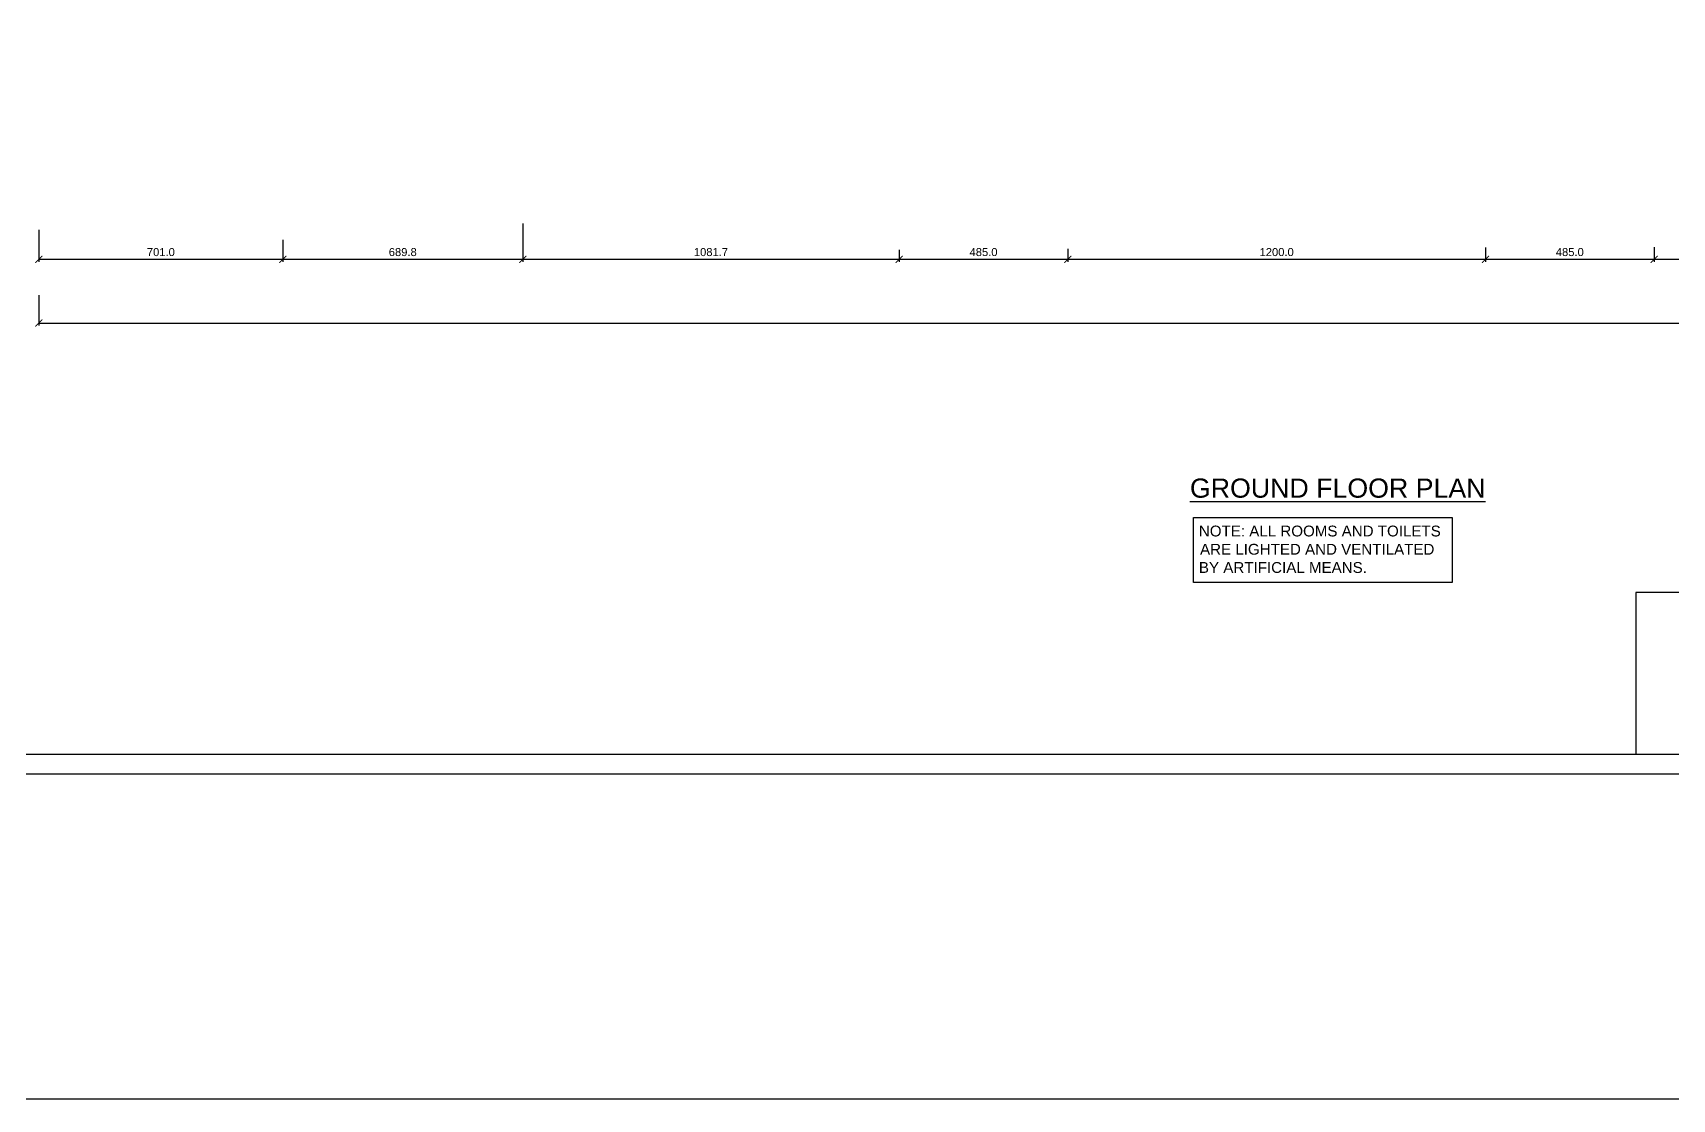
# Model space of a CAD drawing. Extents: x 53439 to 79867, y -144071 to -73305.
# Drawn here: x 63124 to 67836, y -144071 to -141008 of the extents above; entities that cross this region are included whole.
import ezdxf

# ---------------------------------------------------------------- set-up
doc = ezdxf.new("R2010")
doc.units = 0
doc.header["$LTSCALE"] = 0.1
doc.header["$MEASUREMENT"] = 0
doc.header["$PDMODE"] = 35
doc.header["$PDSIZE"] = -0.8
doc.layers.get('DEFPOINTS').update_dxf_attribs({"linetype": 'CONTINUOUS'})
for name, color, linetype in [('BOR', 200, 'CONTINUOUS'), ('BOR1', 230, 'CONTINUOUS'), ('NARO', 5, 'CONTINUOUS'), ('TEXT', 7, 'CONTINUOUS'), ('WALL', 6, 'CONTINUOUS'), ('WIN', 102, 'CONTINUOUS')]:
    doc.layers.add(name, color=color, linetype=linetype)
doc.styles.add('1MM', font='arial.ttf')
doc.styles.add('DUTCH', font='arial.ttf')
doc.styles.get("Standard").update_dxf_attribs({"font": 'arial.ttf'})
doc.dimstyles.new('KRI', dxfattribs={"dimtxt": 23, "dimasz": 20, "dimexe": 7, "dimexo": 0, "dimgap": 9, "dimtad": 1, "dimdec": 1, "dimzin": 1, "dimtxsty": '1MM', "dimblk": 'ARCHTICK', "dimcen": 0.5, "dimclrd": 252, "dimclre": 252, "dimclrt": 7, "dimaunit": 1, "dimadec": 8, "dimazin": 3, "dimtfac": 1, "dimtdec": 1, "dimtmove": 0, "dimatfit": 3})

# ---------------------------------------------------------------- blocks, each defined once
blk = doc.blocks.new('_ARCHTICK')
at = {"layer": 'WALL', "color": 0, "const_width": 0.15}
blk.add_lwpolyline([(-0.5, -0.5), (0.5, 0.5)], dxfattribs=at)
blk = doc.blocks.new('*D366')
at = {"layer": 'DEFPOINTS', "color": 0, "linetype": 'CONTINUOUS', "ltscale": 0.1}
for p in [(63141.8, -141573.5), (63842.7, -141602.7), (63842.7, -141658.4)]:
    blk.add_point(p, dxfattribs=at)
at = {"layer": 'WIN', "color": 252, "linetype": 'CONTINUOUS', "ltscale": 0.1}
for p, q in [((63141.8, -141573.5), (63141.8, -141665.4)), ((63842.7, -141602.7), (63842.7, -141665.4)), ((63141.8, -141658.4), (63842.7, -141658.4))]:
    blk.add_line(p, q, dxfattribs=at)
at = {"layer": 'WIN', "color": 252, "linetype": 'CONTINUOUS', "ltscale": 0.1, "xscale": 20, "yscale": 20, "zscale": 20, "rotation": 180}
blk.add_blockref('_ARCHTICK', (63141.8, -141658.4), dxfattribs=at)
at = {"layer": 'WIN', "color": 252, "linetype": 'CONTINUOUS', "ltscale": 0.1, "xscale": 20, "yscale": 20, "zscale": 20}
blk.add_blockref('_ARCHTICK', (63842.7, -141658.4), dxfattribs=at)
at = {"layer": 'WIN', "color": 7, "linetype": 'CONTINUOUS', "ltscale": 0.1, "insert": (63492.3, -141637.7), "char_height": 23, "attachment_point": 5, "style": '1MM'}
blk.add_mtext('701.0', dxfattribs=at)
blk = doc.blocks.new('*D367')
at = {"layer": 'DEFPOINTS', "color": 0, "linetype": 'CONTINUOUS', "ltscale": 0.1}
for p in [(64532.5, -141555.6), (63842.7, -141602.7), (64532.5, -141658.4)]:
    blk.add_point(p, dxfattribs=at)
at = {"layer": 'WIN', "color": 252, "linetype": 'CONTINUOUS', "ltscale": 0.1}
for p, q in [((64532.5, -141555.6), (64532.5, -141665.4)), ((63842.7, -141602.7), (63842.7, -141665.4)), ((63842.7, -141658.4), (64532.5, -141658.4))]:
    blk.add_line(p, q, dxfattribs=at)
at = {"layer": 'WIN', "color": 252, "linetype": 'CONTINUOUS', "ltscale": 0.1, "xscale": 20, "yscale": 20, "zscale": 20, "rotation": 180}
blk.add_blockref('_ARCHTICK', (63842.7, -141658.4), dxfattribs=at)
at = {"layer": 'WIN', "color": 252, "linetype": 'CONTINUOUS', "ltscale": 0.1, "xscale": 20, "yscale": 20, "zscale": 20}
blk.add_blockref('_ARCHTICK', (64532.5, -141658.4), dxfattribs=at)
at = {"layer": 'WIN', "color": 7, "linetype": 'CONTINUOUS', "ltscale": 0.1, "insert": (64187.6, -141637.7), "char_height": 23, "attachment_point": 5, "style": '1MM'}
blk.add_mtext('689.8', dxfattribs=at)
blk = doc.blocks.new('*D368')
at = {"layer": 'DEFPOINTS', "color": 0, "linetype": 'CONTINUOUS', "ltscale": 0.1}
for p in [(64532.5, -141555.6), (65614.3, -141631), (65614.3, -141658.4)]:
    blk.add_point(p, dxfattribs=at)
at = {"layer": 'WIN', "color": 252, "linetype": 'CONTINUOUS', "ltscale": 0.1}
for p, q in [((64532.5, -141555.6), (64532.5, -141665.4)), ((65614.3, -141631), (65614.3, -141665.4)), ((64532.5, -141658.4), (65614.3, -141658.4))]:
    blk.add_line(p, q, dxfattribs=at)
at = {"layer": 'WIN', "color": 252, "linetype": 'CONTINUOUS', "ltscale": 0.1, "xscale": 20, "yscale": 20, "zscale": 20, "rotation": 180}
blk.add_blockref('_ARCHTICK', (64532.5, -141658.4), dxfattribs=at)
at = {"layer": 'WIN', "color": 252, "linetype": 'CONTINUOUS', "ltscale": 0.1, "xscale": 20, "yscale": 20, "zscale": 20}
blk.add_blockref('_ARCHTICK', (65614.3, -141658.4), dxfattribs=at)
at = {"layer": 'WIN', "color": 7, "linetype": 'CONTINUOUS', "ltscale": 0.1, "insert": (65073.4, -141637.7), "char_height": 23, "attachment_point": 5, "style": '1MM'}
blk.add_mtext('1081.7', dxfattribs=at)
blk = doc.blocks.new('*D369')
at = {"layer": 'DEFPOINTS', "color": 0, "linetype": 'CONTINUOUS', "ltscale": 0.1}
for p in [(65614.3, -141631), (66099.3, -141628.4), (66099.3, -141658.4)]:
    blk.add_point(p, dxfattribs=at)
at = {"layer": 'WIN', "color": 252, "linetype": 'CONTINUOUS', "ltscale": 0.1}
for p, q in [((65614.3, -141631), (65614.3, -141665.4)), ((66099.3, -141628.4), (66099.3, -141665.4)), ((65614.3, -141658.4), (66099.3, -141658.4))]:
    blk.add_line(p, q, dxfattribs=at)
at = {"layer": 'WIN', "color": 252, "linetype": 'CONTINUOUS', "ltscale": 0.1, "xscale": 20, "yscale": 20, "zscale": 20, "rotation": 180}
blk.add_blockref('_ARCHTICK', (65614.3, -141658.4), dxfattribs=at)
at = {"layer": 'WIN', "color": 252, "linetype": 'CONTINUOUS', "ltscale": 0.1, "xscale": 20, "yscale": 20, "zscale": 20}
blk.add_blockref('_ARCHTICK', (66099.3, -141658.4), dxfattribs=at)
at = {"layer": 'WIN', "color": 7, "linetype": 'CONTINUOUS', "ltscale": 0.1, "insert": (65856.8, -141637.7), "char_height": 23, "attachment_point": 5, "style": '1MM'}
blk.add_mtext('485.0', dxfattribs=at)
blk = doc.blocks.new('*D370')
at = {"layer": 'DEFPOINTS', "color": 0, "linetype": 'CONTINUOUS', "ltscale": 0.1}
for p in [(66099.3, -141628.4), (67299.3, -141624.4), (67299.3, -141658.4)]:
    blk.add_point(p, dxfattribs=at)
at = {"layer": 'WIN', "color": 252, "linetype": 'CONTINUOUS', "ltscale": 0.1}
for p, q in [((66099.3, -141628.4), (66099.3, -141665.4)), ((67299.3, -141624.4), (67299.3, -141665.4)), ((66099.3, -141658.4), (67299.3, -141658.4))]:
    blk.add_line(p, q, dxfattribs=at)
at = {"layer": 'WIN', "color": 252, "linetype": 'CONTINUOUS', "ltscale": 0.1, "xscale": 20, "yscale": 20, "zscale": 20, "rotation": 180}
blk.add_blockref('_ARCHTICK', (66099.3, -141658.4), dxfattribs=at)
at = {"layer": 'WIN', "color": 252, "linetype": 'CONTINUOUS', "ltscale": 0.1, "xscale": 20, "yscale": 20, "zscale": 20}
blk.add_blockref('_ARCHTICK', (67299.3, -141658.4), dxfattribs=at)
at = {"layer": 'WIN', "color": 7, "linetype": 'CONTINUOUS', "ltscale": 0.1, "insert": (66699.3, -141637.7), "char_height": 23, "attachment_point": 5, "style": '1MM'}
blk.add_mtext('1200.0', dxfattribs=at)
blk = doc.blocks.new('*D371')
at = {"layer": 'DEFPOINTS', "color": 0, "linetype": 'CONTINUOUS', "ltscale": 0.1}
for p in [(67299.3, -141624.4), (67784.3, -141623.7), (67784.3, -141658.4)]:
    blk.add_point(p, dxfattribs=at)
at = {"layer": 'WIN', "color": 252, "linetype": 'CONTINUOUS', "ltscale": 0.1}
for p, q in [((67299.3, -141624.4), (67299.3, -141665.4)), ((67784.3, -141623.7), (67784.3, -141665.4)), ((67299.3, -141658.4), (67784.3, -141658.4))]:
    blk.add_line(p, q, dxfattribs=at)
at = {"layer": 'WIN', "color": 252, "linetype": 'CONTINUOUS', "ltscale": 0.1, "xscale": 20, "yscale": 20, "zscale": 20, "rotation": 180}
blk.add_blockref('_ARCHTICK', (67299.3, -141658.4), dxfattribs=at)
at = {"layer": 'WIN', "color": 252, "linetype": 'CONTINUOUS', "ltscale": 0.1, "xscale": 20, "yscale": 20, "zscale": 20}
blk.add_blockref('_ARCHTICK', (67784.3, -141658.4), dxfattribs=at)
at = {"layer": 'WIN', "color": 7, "linetype": 'CONTINUOUS', "ltscale": 0.1, "insert": (67541.8, -141637.7), "char_height": 23, "attachment_point": 5, "style": '1MM'}
blk.add_mtext('485.0', dxfattribs=at)
blk = doc.blocks.new('*D372')
at = {"layer": 'DEFPOINTS', "color": 0, "linetype": 'CONTINUOUS', "ltscale": 0.1}
for p in [(68869.3, -141569.1), (67784.3, -141623.7), (68869.3, -141658.4)]:
    blk.add_point(p, dxfattribs=at)
at = {"layer": 'WIN', "color": 252, "linetype": 'CONTINUOUS', "ltscale": 0.1}
for p, q in [((68869.3, -141569.1), (68869.3, -141665.4)), ((67784.3, -141623.7), (67784.3, -141665.4)), ((67784.3, -141658.4), (68869.3, -141658.4))]:
    blk.add_line(p, q, dxfattribs=at)
at = {"layer": 'WIN', "color": 252, "linetype": 'CONTINUOUS', "ltscale": 0.1, "xscale": 20, "yscale": 20, "zscale": 20, "rotation": 180}
blk.add_blockref('_ARCHTICK', (67784.3, -141658.4), dxfattribs=at)
at = {"layer": 'WIN', "color": 252, "linetype": 'CONTINUOUS', "ltscale": 0.1, "xscale": 20, "yscale": 20, "zscale": 20}
blk.add_blockref('_ARCHTICK', (68869.3, -141658.4), dxfattribs=at)
at = {"layer": 'WIN', "color": 7, "linetype": 'CONTINUOUS', "ltscale": 0.1, "insert": (68326.8, -141637.7), "char_height": 23, "attachment_point": 5, "style": '1MM'}
blk.add_mtext('1085.0', dxfattribs=at)
blk = doc.blocks.new('*D377')
at = {"layer": 'DEFPOINTS', "color": 0, "linetype": 'CONTINUOUS', "ltscale": 0.1}
for p in [(63141.8, -141761.2), (72837.4, -141761.2, 0), (72837.4, -141841.4)]:
    blk.add_point(p, dxfattribs=at)
at = {"layer": 'WIN', "color": 252, "linetype": 'CONTINUOUS', "ltscale": 0.1}
for p, q in [((63141.8, -141761.2), (63141.8, -141848.4)), ((72837.4, -141761.2), (72837.4, -141848.4)), ((63141.8, -141841.4), (72837.4, -141841.4))]:
    blk.add_line(p, q, dxfattribs=at)
at = {"layer": 'WIN', "color": 252, "linetype": 'CONTINUOUS', "ltscale": 0.1, "xscale": 20, "yscale": 20, "zscale": 20, "rotation": 180}
blk.add_blockref('_ARCHTICK', (63141.8, -141841.4), dxfattribs=at)
at = {"layer": 'WIN', "color": 252, "linetype": 'CONTINUOUS', "ltscale": 0.1, "xscale": 20, "yscale": 20, "zscale": 20}
blk.add_blockref('_ARCHTICK', (72837.4, -141841.4), dxfattribs=at)
at = {"layer": 'WIN', "color": 7, "linetype": 'CONTINUOUS', "ltscale": 0.1, "insert": (67989.6, -141820.6), "char_height": 23, "attachment_point": 5, "style": '1MM'}
blk.add_mtext('9695.6', dxfattribs=at)

msp = doc.modelspace()

# ---------------------------------------------------------------- linework, layer by layer
at = {"layer": 'BOR', "linetype": 'CONTINUOUS'}
for p, q in [((73158.08, -142615.47), (67731.43, -142615.47)), ((67731.43, -142615.47), (67731.43, -143080.37))]:
    msp.add_line(p, q, dxfattribs=at)
at = {"layer": 'BOR'}
msp.add_lwpolyline([(74212.79, -134889.08), (58004.97, -134889.08), (58004.97, -143080.37), (74212.79, -143080.37)], close=True, dxfattribs=at)
at = {"layer": 'BOR1'}
msp.add_lwpolyline([(74269.31, -134832.56), (57948.44, -134832.56), (57948.44, -143136.89), (74269.31, -143136.89)], close=True, dxfattribs=at)
at = {"layer": 'NARO', "elevation": 0}
msp.add_lwpolyline([(66460.32, -142400.35), (67203.59, -142400.35), (67203.59, -142586.56), (66460.32, -142586.56)], close=True, dxfattribs=at)
at = {"layer": 'WALL', "color": 6, "linetype": 'CONTINUOUS', "ltscale": 0.1}
msp.add_lwpolyline([(53439.41, -73304.98), (79867.15, -73304.98), (79867.15, -144071.42), (53439.41, -144071.42)], close=True, dxfattribs=at)

# ---------------------------------------------------------------- texts
at = {"layer": 'TEXT', "color": 7, "style": 'DUTCH'}
msp.add_text('%%UGROUND FLOOR PLAN', height=55, dxfattribs=at).set_placement((66450.07, -142343.24, -10.81))
at = {"layer": 'TEXT', "linetype": 'CONTINUOUS'}
for s, p in [('NOTE: ALL ROOMS AND TOILETS', (66475.74, -142454.57, 0)), ('ARE LIGHTED AND VENTILATED', (66479.12, -142506.94, 0)), ('BY ARTIFICIAL MEANS.', (66475.87, -142559.31, 0))]:
    msp.add_text(s, height=31.104, rotation=359.99942, dxfattribs=at).set_placement(p)

# ---------------------------------------------------------------- dimensions: what is measured, and where the dimension line sits
at = {"layer": 'WIN', "linetype": 'CONTINUOUS', "ltscale": 0.1}
for base, p1, p2, picture, middle in [((63842.74, -141658.41, -10.81), (63141.76, -141573.53, -10.81), (63842.74, -141602.75, -10.81), '*D366', (63492.25, -141637.67, -10.81)), ((64532.53, -141658.41, -10.81), (63842.74, -141602.75, -10.81), (64532.53, -141555.59, -10.81), '*D367', (64187.63, -141637.67, -10.81)), ((65614.26, -141658.41, -10.81), (64532.53, -141555.59, -10.81), (65614.26, -141630.98, -10.81), '*D368', (65073.4, -141637.67, -10.81)), ((68869.26, -141658.41, -10.81), (67784.26, -141623.71, -10.81), (68869.26, -141569.11, -10.81), '*D372', (68326.76, -141637.67, -10.81)), ((66099.26, -141658.41, -10.81), (65614.26, -141630.98, -10.81), (66099.26, -141628.36, -10.81), '*D369', (65856.76, -141637.67, -10.81)), ((67299.26, -141658.41, -10.81), (66099.26, -141628.36, -10.81), (67299.26, -141624.43, -10.81), '*D370', (66699.26, -141637.67, -10.81)), ((67784.26, -141658.41, -10.81), (67299.26, -141624.43, -10.81), (67784.26, -141623.71, -10.81), '*D371', (67541.76, -141637.67, -10.81))]:
    dim = msp.add_linear_dim(base=base, p1=p1, p2=p2, dimstyle='KRI', override={"dimtmove": 1}, dxfattribs=at)
    dim.commit()
    dim.dimension.update_dxf_attribs({"geometry": picture, "text_midpoint": middle})
dim = msp.add_linear_dim(base=(72837.39, -141841.37, -10.81), p1=(63141.76, -141761.18, -10.81), p2=(72837.39, -141761.18, -10.81), dimstyle='KRI', dxfattribs=at)
dim.commit()
dim.dimension.update_dxf_attribs({"geometry": '*D377', "text_midpoint": (67989.58, -141820.63, -10.81)})

doc.saveas('drawing.dxf')
